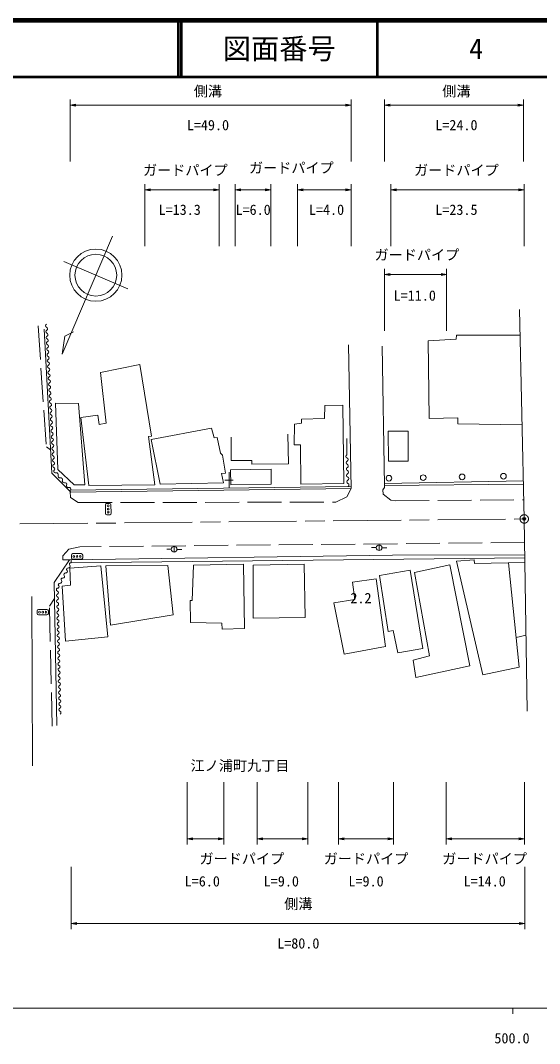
# Model space of a CAD drawing. Units: millimetres, scale not verified. Extents: x 40000 to 680000, y 20000 to 380000.
# Drawn here: x 480802 to 572720, y 198715 to 380000 of the extents above; entities that cross this region are included whole.
import ezdxf
from ezdxf.enums import TextEntityAlignment as Align

# ---------------------------------------------------------------- set-up
doc = ezdxf.new("R2010")
doc.units = ezdxf.units.MM
doc.header["$LTSCALE"] = 1000
doc.header["$PDMODE"] = 32
doc.header["$PDSIZE"] = 500
doc.linetypes.add('CHAIN', pattern=[18.5, 12, -1.5, 3.5, -1.5])
doc.linetypes.add('DASHED', pattern=[7.5, 6, -1.5])
for name, color, linetype, lineweight in [('M-BMK', 2, 'CHAIN', 13), ('M-BMK-OTRS', 5, 'Continuous', 13), ('M-BMK-SRVR', 3, 'Continuous', 13), ('M-STR-HTXT', 7, 'Continuous', 13), ('M-TTL', 2, 'Continuous', 140), ('M-TTL-BAND', 7, 'Continuous', 13), ('M-TTL-LINE', 7, 'Continuous', 50), ('M-WORK', 1, 'Continuous', 13)]:
    doc.layers.add(name, color=color, linetype=linetype, lineweight=lineweight)
for name, color, linetype in [('M-BMK-HTXT', 7, 'Continuous'), ('M-OTRS', 6, 'Continuous'), ('M-TTL-TXT', 7, 'Continuous')]:
    doc.layers.add(name, color=color, linetype=linetype)
doc.styles.add('ＭＳ ゴシック', font='')
doc.styles.get('ＭＳ ゴシック').set_extended_font_data('MS Gothic')

# ---------------------------------------------------------------- blocks, each defined once
blk = doc.blocks.new('open_arrow')
at = {"color": 0, "linetype": 'Continuous', "lineweight": -2}
blk.add_lwpolyline([(7.5, 1.25), (0, 0), (7.5, -1.25)], dxfattribs=at)
blk = doc.blocks.new('plus')
at = {"color": 0, "linetype": 'Continuous', "lineweight": -2}
for p, q in [((-1.25, 0), (1.25, 0)), ((0, -1.25), (0, 1.25))]:
    blk.add_line(p, q, dxfattribs=at)

msp = doc.modelspace()

# ---------------------------------------------------------------- linework, layer by layer
at = {"layer": 'M-BMK'}
msp.add_line((369714, 289675), (570012, 291673), dxfattribs=at)
msp.add_circle((570012, 291673), 750, dxfattribs=at)
at = {"layer": 'M-BMK-OTRS'}
for q in [(569145, 328763), (570532, 257587)]:
    msp.add_line((570012, 291673), q, dxfattribs=at)
at = {"layer": 'M-BMK-SRVR'}
for p, q in [((488474, 337280), (494143, 334869)), ((494143, 334869), (499812, 332458))]:
    msp.add_line(p, q, dxfattribs=at)
msp.add_lwpolyline([(497074, 341761), (488180, 320846), (488661, 324041), (490184, 324835)], dxfattribs=at)
for radius in [4620, 3696]:
    msp.add_circle((494143, 334869), radius, dxfattribs=at)
at = {"layer": 'M-OTRS'}
msp.add_point((570012, 291673), dxfattribs=at)
at = {"layer": 'M-STR-HTXT'}
for p, q in [((489614, 355000), (489614, 366000)), ((489614, 365000), (539366, 365000)), ((539366, 355000), (539366, 366000)), ((545253, 355000), (545253, 366000)), ((545253, 365000), (569855, 365000)), ((569855, 355000), (569855, 366000)), ((502825, 340000), (502825, 351000)), ((502825, 350000), (515983, 350000)), ((515983, 340000), (515983, 351000)), ((518848, 340000), (518848, 351000)), ((518848, 350000), (525144, 350000)), ((525144, 340000), (525144, 351000)), ((529861, 340000), (529861, 351000)), ((529861, 350000), (539366, 350000)), ((539366, 340000), (539366, 351000)), ((546416, 340000), (546416, 351000)), ((546416, 350000), (570012, 350000)), ((570012, 340000), (570012, 351000)), ((545253, 325000), (545253, 336000)), ((556271, 325000), (556271, 336000)), ((545253, 335000), (556271, 335000)), ((510320, 245000), (510320, 234000)), ((516825, 245000), (516825, 234000)), ((522718, 245000), (522718, 234000)), ((531683, 245000), (531683, 234000)), ((537126, 245000), (537126, 234000)), ((546867, 245000), (546867, 234000)), ((556183, 245000), (556183, 234000)), ((570076, 245000), (570076, 234000)), ((510320, 235000), (516825, 235000)), ((522718, 235000), (531683, 235000)), ((537126, 235000), (546867, 235000)), ((556183, 235000), (570076, 235000)), ((489780, 230000), (489780, 219000)), ((570117, 230000), (570117, 219000)), ((489780, 220000), (570117, 220000))]:
    msp.add_line(p, q, dxfattribs=at)
at = {"layer": 'M-TTL'}
msp.add_line((680000, 380000), (40000, 380000), dxfattribs=at)
at = {"layer": 'M-TTL-BAND'}
for p, q in [((40000, 205000), (579000, 205000)), ((568000, 205000), (568000, 204000))]:
    msp.add_line(p, q, dxfattribs=at)
at = {"layer": 'M-TTL-LINE'}
for p, q in [((508747, 380000), (508747, 370000)), ((509247, 380000), (509247, 370000)), ((543997, 380000), (543997, 370000)), ((40000, 370000), (680000, 370000))]:
    msp.add_line(p, q, dxfattribs=at)
at = {"layer": 'M-WORK', "linetype": 'DASHED'}
for p, q in [((483923, 325883), (485395, 304438)), ((489615, 296529), (489642, 295495)), ((489642, 295495), (491029, 294594)), ((536657, 294633), (538572, 295610)), ((538572, 295610), (539373, 297085)), ((491029, 294594), (536657, 294633)), ((546416, 295002), (547183, 294908)), ((547183, 294908), (569932, 295085)), ((491301, 286755), (489378, 286317)), ((570076, 287494), (491301, 286755)), ((489378, 286317), (488315, 285113)), ((488315, 285113), (488315, 284425)), ((488315, 284425), (489489, 284443)), ((485925, 276226), (486838, 277556)), ((486414, 254938), (485925, 276226))]:
    msp.add_line(p, q, dxfattribs=at)
at = {"layer": 'M-WORK'}
for p, q in [((484995, 325305), (486364, 299797)), ((552975, 323222), (557969, 323545)), ((553158, 309491), (552975, 323222)), ((557969, 323545), (558000, 324212)), ((558000, 324212), (569252, 324210)), ((539373, 297085), (538874, 322505)), ((545259, 297613), (544846, 322299)), ((501944, 319038), (494955, 317647)), ((494955, 317647), (495987, 308629)), ((504019, 306320), (501944, 319038)), ((491057, 312098), (487023, 312192)), ((487023, 312192), (487398, 300438)), ((492199, 297686), (491057, 312098)), ((537909, 311852), (534719, 311782)), ((538073, 297944), (537909, 311852)), ((494486, 310067), (491492, 309650)), ((494736, 308378), (494486, 310067)), ((534719, 311782), (534649, 309483)), ((491492, 309650), (492882, 297574)), ((495987, 308629), (494736, 308378)), ((529301, 308475), (529254, 304816)), ((530544, 308662), (529301, 308475)), ((530568, 309366), (530544, 308662)), ((534649, 309483), (530568, 309366)), ((558247, 309561), (553158, 309491)), ((558271, 308506), (558247, 309561)), ((569623, 308318), (558271, 308506)), ((503968, 305738), (514653, 307729)), ((514653, 307729), (515112, 306020)), ((528293, 301415), (528176, 306669)), ((503470, 306251), (504019, 306320)), ((504610, 297705), (503470, 306251)), ((505534, 297858), (503968, 305738)), ((515112, 306020), (515633, 306082)), ((515633, 306082), (516229, 303315)), ((518114, 306176), (518137, 302048)), ((529254, 304816), (530380, 304792)), ((530380, 304792), (530472, 297842)), ((538603, 305923), (538603, 303038)), ((485395, 304438), (486143, 303909)), ((516229, 303315), (516605, 302986)), ((516605, 302986), (517121, 299812)), ((518137, 302048), (521773, 302001)), ((521773, 302001), (521773, 301391)), ((521773, 301391), (528293, 301415)), ((486364, 299797), (489727, 296417)), ((487398, 300438), (490338, 297701)), ((517121, 299812), (516386, 299718)), ((516386, 299718), (516730, 298092)), ((517735, 299954), (517735, 297151)), ((539366, 297422), (489614, 296799)), ((490338, 297701), (492199, 297686)), ((492882, 297574), (504610, 297705)), ((516730, 298092), (505534, 297858)), ((530472, 297842), (538073, 297944)), ((545253, 297973), (569855, 298398)), ((569868, 297834), (545259, 297613)), ((545259, 297613), (545259, 297253)), ((489614, 296799), (489615, 296529)), ((489727, 296417), (539373, 297085)), ((545259, 297253), (544993, 296831)), ((544993, 296831), (545009, 296049)), ((545009, 296049), (546416, 295002)), ((495831, 294161), (495856, 292662)), ((496577, 294424), (496077, 294416)), ((496856, 292678), (496831, 294178)), ((496110, 292416), (496610, 292424)), ((508014, 285794), (508014, 286794)), ((543811, 286588), (542989, 286590)), ((544311, 286076), (544311, 287076)), ((544810, 286556), (545699, 286555)), ((546660, 285246), (489489, 284443)), ((489780, 283912), (570117, 284764)), ((489822, 285279), (489822, 284779)), ((491572, 285529), (490072, 285529)), ((491822, 284779), (491822, 285279)), ((507514, 286306), (506692, 286307)), ((508514, 286274), (509402, 286273)), ((570109, 285340), (546660, 285246)), ((489489, 284443), (486789, 280383)), ((489566, 282963), (495028, 283360)), ((489669, 279931), (489566, 282963)), ((489779, 284448), (489780, 283912)), ((490072, 284529), (491572, 284529)), ((495028, 283360), (496252, 270753)), ((511422, 283502), (511235, 277216)), ((520288, 283643), (511422, 283502)), ((520460, 272244), (520288, 283643)), ((550592, 282166), (556855, 283526)), ((556855, 283526), (560353, 265653)), ((561138, 284414), (558027, 284195)), ((558027, 284195), (562667, 264057)), ((561201, 283789), (561138, 284414)), ((570130, 283962), (561201, 283789)), ((569099, 265391), (567214, 283905)), ((539582, 280477), (543818, 281083)), ((543818, 281083), (545430, 269079)), ((544379, 281657), (549790, 282616)), ((545933, 271739), (544379, 281657)), ((549790, 282616), (552072, 268685)), ((553223, 267425), (550592, 282166)), ((486789, 280383), (487227, 255062)), ((488199, 279744), (489669, 279931)), ((488793, 270034), (488199, 279744)), ((539988, 277413), (539582, 280477)), ((482790, 277951), (482928, 247930)), ((536282, 276818), (539988, 277413)), ((485497, 275654), (483997, 275654)), ((511235, 277216), (510859, 277216)), ((510859, 277216), (510906, 273339)), ((538112, 267734), (536282, 276818)), ((483747, 275404), (483747, 274904)), ((483997, 274654), (485497, 274654)), ((485747, 274904), (485747, 275404)), ((510906, 273339), (516457, 273198)), ((516457, 273198), (516535, 272135)), ((516535, 272135), (520460, 272244)), ((496252, 270753), (488793, 270034)), ((546798, 271875), (545933, 271739)), ((547653, 267924), (546798, 271875)), ((568561, 270675), (570326, 271102)), ((545430, 269079), (538112, 267734)), ((552072, 268685), (547653, 267924)), ((550336, 266644), (553223, 267425)), ((550794, 263579), (550336, 266644)), ((560353, 265653), (550794, 263579)), ((562667, 264057), (569099, 265391))]:
    msp.add_line(p, q, dxfattribs=at)
for points in [[(545931, 307233), (545954, 301886), (549472, 301901), (549448, 307249)], [(517996, 300359), (525173, 300477), (525216, 297854), (518039, 297737)], [(495892, 283340), (496758, 272872), (507847, 274671), (506915, 283418)], [(522031, 283483), (521996, 274089), (531222, 274187), (531021, 283640)]]:
    msp.add_lwpolyline(points, close=True, dxfattribs=at)
for centre, radius in [((546060, 298888), 500), ((552124, 298990), 500), ((559006, 299130), 500), ((566334, 299245), 500), ((496334, 293995), 150), ((496344, 293420), 150), ((496353, 292845), 150), ((508014, 286294), 500), ((544311, 286576), 500), ((490247, 285029), 150), ((490822, 285029), 150), ((491397, 285029), 150), ((484172, 275154), 150), ((484747, 275154), 150), ((485322, 275154), 150)]:
    msp.add_circle(centre, radius, dxfattribs=at)
for centre, radius, start, end in [((485515, 325907), 280, 114.94552, 250.96585), ((485568, 324870), 280, 114.94552, 250.96585), ((485332, 325378), 280, 294.94552, 70.96585), ((485386, 324341), 280, 294.94552, 70.96585), ((485622, 323834), 280, 114.94552, 250.96585), ((485675, 322798), 280, 114.94552, 250.96585), ((485439, 323305), 280, 294.94552, 70.96585), ((485729, 321762), 280, 114.94552, 250.96585), ((485782, 320726), 280, 114.94552, 250.96585), ((485493, 322269), 280, 294.94552, 70.96585), ((485546, 321233), 280, 294.94552, 70.96585), ((485836, 319689), 280, 114.94552, 250.96585), ((485600, 320197), 280, 294.94552, 70.96585), ((485653, 319160), 280, 294.94552, 70.96585), ((485889, 318653), 280, 114.94552, 250.96585), ((485943, 317617), 280, 114.94552, 250.96585), ((485707, 318124), 280, 294.94552, 70.96585), ((485760, 317088), 280, 294.94552, 70.96585), ((485996, 316581), 280, 114.94552, 250.96585), ((486050, 315544), 280, 114.94552, 250.96585), ((485814, 316052), 280, 294.94552, 70.96585), ((486103, 314508), 280, 114.94552, 250.96585), ((486157, 313472), 280, 114.94552, 250.96585), ((485867, 315016), 280, 294.94552, 70.96585), ((485921, 313979), 280, 294.94552, 70.96585), ((486210, 312436), 280, 114.94552, 250.96585), ((485974, 312943), 280, 294.94552, 70.96585), ((486028, 311907), 280, 294.94552, 70.96585), ((486264, 311400), 280, 114.94552, 250.96585), ((486317, 310363), 280, 114.94552, 250.96585), ((486081, 310871), 280, 294.94552, 70.96585), ((486135, 309834), 280, 294.94552, 70.96585), ((486371, 309327), 280, 114.94552, 250.96585), ((486424, 308291), 280, 114.94552, 250.96585), ((486188, 308798), 280, 294.94552, 70.96585), ((486478, 307255), 280, 114.94552, 250.96585), ((486531, 306219), 280, 114.94552, 250.96585), ((486242, 307762), 280, 294.94552, 70.96585), ((486295, 306726), 280, 294.94552, 70.96585), ((486585, 305182), 280, 114.94552, 250.96585), ((486349, 305690), 280, 294.94552, 70.96585), ((486402, 304653), 280, 294.94552, 70.96585), ((486638, 304146), 280, 114.94552, 250.96585), ((486692, 303110), 280, 114.94552, 250.96585), ((486456, 303617), 280, 294.94552, 70.96585), ((486509, 302581), 280, 294.94552, 70.96585), ((538752, 302762), 314, 118.39961, 245.92859), ((486745, 302074), 280, 114.94552, 250.96585), ((486799, 301037), 280, 114.94552, 250.96585), ((486563, 301545), 280, 294.94552, 70.96585), ((538794, 301637), 314, 118.39961, 245.92859), ((538496, 302189), 314, 298.39961, 65.92859), ((538538, 301065), 314, 298.39961, 65.92859), ((486616, 300509), 280, 294.94552, 70.96585), ((487031, 300134), 321, 157.91162, 283.88473), ((487185, 299512), 321, 337.91162, 103.88473), ((487779, 299271), 321, 157.91162, 283.88473), ((538837, 300513), 314, 118.39961, 245.92859), ((538879, 299388), 314, 118.39961, 245.92859), ((538581, 299940), 314, 298.39961, 65.92859), ((487933, 298648), 321, 337.91162, 103.88473), ((488527, 298407), 321, 157.91162, 283.88473), ((488681, 297785), 321, 337.91162, 103.88473), ((489275, 297543), 321, 157.91162, 283.88473), ((538922, 298264), 314, 118.39961, 245.92859), ((538623, 298815), 314, 298.39961, 65.92859), ((538666, 297691), 314, 298.39961, 65.92859), ((489429, 296921), 321, 337.91162, 103.88473), ((496081, 294166), 250, 90.94395, 180.94395), ((496581, 294174), 250, 0.94395, 90.94395), ((496106, 292666), 250, 180.94395, 270.94395), ((496606, 292674), 250, 270.94395, 0.94395), ((490072, 285279), 250, 90, 180), ((490072, 284779), 250, 180, 270), ((491572, 285279), 250, 0, 90), ((491572, 284779), 250, 270, 0), ((489256, 282730), 278, 83.24416, 219.90234), ((489321, 283281), 278, 263.24416, 39.90234), ((489747, 283637), 278, 83.24416, 219.90234), ((488274, 280916), 278, 83.24416, 219.90234), ((488339, 281467), 278, 263.24416, 39.90234), ((488765, 281823), 278, 83.24416, 219.90234), ((488830, 282374), 278, 263.24416, 39.90234), ((487426, 279126), 271, 111.91014, 250.54344), ((487358, 279653), 278, 263.24416, 39.90234), ((487783, 280009), 278, 83.24416, 219.90234), ((487848, 280560), 278, 263.24416, 39.90234), ((487448, 278114), 271, 111.91014, 250.54344), ((487246, 278616), 271, 291.91014, 70.54344), ((487267, 277604), 271, 291.91014, 70.54344), ((483997, 275404), 250, 90, 180), ((485497, 275404), 250, 0, 90), ((487469, 277102), 271, 111.91014, 250.54344), ((487491, 276090), 271, 111.91014, 250.54344), ((487289, 276592), 271, 291.91014, 70.54344), ((487311, 275579), 271, 291.91014, 70.54344), ((483997, 274904), 250, 180, 270), ((485497, 274904), 250, 270, 0), ((487513, 275077), 271, 111.91014, 250.54344), ((487534, 274065), 271, 111.91014, 250.54344), ((487332, 274567), 271, 291.91014, 70.54344), ((487354, 273555), 271, 291.91014, 70.54344), ((487556, 273053), 271, 111.91014, 250.54344), ((487578, 272040), 271, 111.91014, 250.54344), ((487376, 272542), 271, 291.91014, 70.54344), ((487599, 271028), 271, 111.91014, 250.54344), ((487621, 270016), 271, 111.91014, 250.54344), ((487397, 271530), 271, 291.91014, 70.54344), ((487419, 270518), 271, 291.91014, 70.54344), ((487643, 269004), 271, 111.91014, 250.54344), ((487441, 269506), 271, 291.91014, 70.54344), ((487462, 268493), 271, 291.91014, 70.54344), ((487664, 267991), 271, 111.91014, 250.54344), ((487686, 266979), 271, 111.91014, 250.54344), ((487484, 267481), 271, 291.91014, 70.54344), ((487506, 266469), 271, 291.91014, 70.54344), ((487708, 265967), 271, 111.91014, 250.54344), ((487729, 264955), 271, 111.91014, 250.54344), ((487527, 265457), 271, 291.91014, 70.54344), ((487549, 264444), 271, 291.91014, 70.54344), ((487751, 263942), 271, 111.91014, 250.54344), ((487773, 262930), 271, 111.91014, 250.54344), ((487571, 263432), 271, 291.91014, 70.54344), ((487794, 261918), 271, 111.91014, 250.54344), ((487816, 260905), 271, 111.91014, 250.54344), ((487592, 262420), 271, 291.91014, 70.54344), ((487614, 261408), 271, 291.91014, 70.54344), ((487838, 259893), 271, 111.91014, 250.54344), ((487636, 260395), 271, 291.91014, 70.54344), ((487657, 259383), 271, 291.91014, 70.54344), ((487859, 258881), 271, 111.91014, 250.54344), ((487881, 257869), 271, 111.91014, 250.54344), ((487679, 258371), 271, 291.91014, 70.54344), ((487701, 257358), 271, 291.91014, 70.54344)]:
    msp.add_arc(centre, radius, start, end, dxfattribs=at)

# ---------------------------------------------------------------- block references
at = {"layer": 'M-STR-HTXT', "xscale": 133, "yscale": 133}
for p in [(489614, 365000), (545253, 365000), (502825, 350000), (518848, 350000), (529861, 350000), (546416, 350000), (545253, 335000), (510320, 235000), (522718, 235000), (537126, 235000), (556183, 235000), (489780, 220000)]:
    msp.add_blockref('open_arrow', p, dxfattribs=at)
at = {"layer": 'M-STR-HTXT', "xscale": 133, "yscale": 133, "rotation": 180}
for p in [(539366, 365000), (569855, 365000), (515983, 350000), (525144, 350000), (539366, 350000), (570012, 350000), (556271, 335000), (516825, 235000), (531683, 235000), (546867, 235000), (570076, 235000), (570117, 220000)]:
    msp.add_blockref('open_arrow', p, dxfattribs=at)
at = {"layer": 'M-WORK', "xscale": 600, "yscale": 600}
msp.add_blockref('plus', (517735, 298546), dxfattribs=at)

# ---------------------------------------------------------------- texts
at = {"layer": 'M-BMK-HTXT', "style": 'ＭＳ ゴシック'}
msp.add_text('江ノ浦町九丁目', height=1833, dxfattribs=at).set_placement((510931, 246489), align=Align.BOTTOM_LEFT)
at = {"layer": 'M-STR-HTXT', "style": 'ＭＳ ゴシック'}
for s, p in [('側溝', (511500, 366000)), ('側溝', (555500, 366000)), ('ガードパイプ', (502500, 352000)), ('ガードパイプ', (521271, 352420)), ('ガードパイプ', (550500, 352000)), ('ガードパイプ', (543500, 337000)), ('ガードパイプ', (512500, 230000)), ('ガードパイプ', (534500, 230000)), ('ガードパイプ', (555500, 230000)), ('側溝', (527500, 222000))]:
    msp.add_text(s, height=1833, dxfattribs=at).set_placement(p, align=Align.BOTTOM_LEFT)
for s, p in [('L=49.0', (514000, 360000)), ('L=24.0', (558000, 360000)), ('L=13.3', (509000, 345000)), ('L=6.0', (522000, 345000)), ('L=4.0', (535000, 345000)), ('L=23.5', (558000, 345000)), ('L=11.0', (550629, 329795)), ('L=6.0', (513000, 226000)), ('L=9.0', (527000, 226000)), ('L=9.0', (542000, 226000)), ('L=14.0', (563000, 226000)), ('L=80.0', (530000, 215000))]:
    msp.add_text(s, height=1833, dxfattribs=at).set_placement(p, align=Align.BOTTOM_CENTER)
at = {"layer": 'M-TTL-BAND', "style": 'ＭＳ ゴシック'}
msp.add_text('500.0', height=1833, dxfattribs=at).set_placement((567844, 198195), align=Align.BOTTOM_CENTER)
at = {"layer": 'M-TTL-TXT', "style": 'ＭＳ ゴシック'}
for s, p in [('図面番号', (526622, 375000)), ('4', (561497, 375000))]:
    msp.add_text(s, height=3666, dxfattribs=at).set_placement(p, align=Align.MIDDLE_CENTER)
at = {"layer": 'M-WORK', "style": 'ＭＳ ゴシック'}
msp.add_text('2.2', height=1833, dxfattribs=at).set_placement((539231, 276186), align=Align.BOTTOM_LEFT)

doc.saveas('drawing.dxf')
